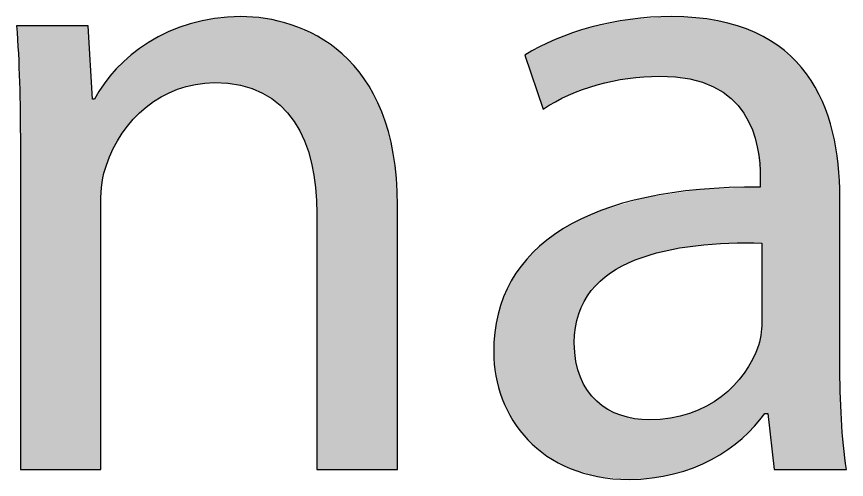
# Model space of a CAD drawing. Extents: x 0 to 360, y -268 to 0.
# Drawn here: x 247.218 to 249.934, y -177.433 to -175.919 of the extents above; entities that cross this region are included whole.
import ezdxf

# ---------------------------------------------------------------- set-up
doc = ezdxf.new("R2010")
doc.units = 0
doc.layers.add('LAYER_1', color=7, linetype='CONTINUOUS')

# ---------------------------------------------------------------- blocks, each defined once
blk = doc.blocks.new('*U266')
at = {"layer": 'LAYER_1', "color": 250}
for points in [[(247.803, -176.1405), (247.7861, -175.9422), (247.803, -175.9385)], [(247.8653, -176.135), (247.803, -175.9385), (247.8653, -175.9251)], [(247.8656, -176.135), (247.8653, -175.9251), (247.8656, -175.925)], [(247.8653, -176.135), (247.8653, -175.9251), (247.8656, -176.135)], [(247.9512, -176.1438), (247.8656, -175.925), (247.9512, -175.919)], [(247.8656, -176.135), (247.8656, -175.925), (247.9512, -176.1438)], [(247.9512, -176.1438), (247.9512, -175.919), (247.9521, -176.1442)], [(247.9521, -176.1442), (247.9512, -175.919), (247.9521, -175.919)], [(247.9521, -176.1442), (247.9521, -175.919), (248.0227, -176.1691)], [(248.0227, -176.1691), (248.0227, -175.9244), (248.0319, -176.1754)], [(248.0319, -176.1754), (248.0319, -175.9251), (248.0808, -176.209)], [(248.0808, -176.209), (248.0808, -175.9368), (248.1171, -176.2509)], [(247.2272, -176.1331), (247.2272, -175.949), (247.23, -176.3419)], [(247.7447, -176.1565), (247.7139, -175.9688), (247.7447, -175.9575)], [(247.7861, -176.1452), (247.7447, -175.9575), (247.7861, -175.9422)], [(248.1171, -176.2509), (248.1171, -175.9455), (248.1264, -176.2616)], [(248.1264, -176.2616), (248.1264, -175.9496), (248.1603, -176.3253)], [(248.1603, -176.3253), (248.1603, -175.9645), (248.1834, -176.3981)], [(247.6909, -176.1816), (247.6493, -176.0034), (247.6909, -175.9811)], [(247.7139, -176.1708), (247.6909, -175.9811), (247.7139, -175.9688)], [(248.1834, -176.3981), (248.1834, -175.9747), (248.1967, -176.4781)], [(248.1967, -176.4781), (248.1967, -175.9805), (248.2009, -176.5637)], [(247.6423, -176.2148), (247.5995, -176.0392), (247.6423, -176.0084)], [(247.6493, -176.21), (247.6423, -176.0084), (247.6493, -176.0034)], [(247.5926, -176.2635), (247.5631, -176.0719), (247.5926, -176.0442)], [(247.5995, -176.2548), (247.5926, -176.0442), (247.5995, -176.0392)], [(247.5631, -176.3006), (247.544, -176.0898), (247.5631, -176.0719)], [(247.5337, -176.351), (247.5119, -176.1289), (247.5337, -176.1024)], [(247.544, -176.3333), (247.5337, -176.1024), (247.544, -176.0898)], [(247.5119, -176.4047), (247.5039, -176.1386), (247.5119, -176.1289)], [(247.4932, -177.4002), (247.4726, -176.1889), (247.4932, -176.1557)], [(247.4979, -176.4618), (247.4932, -176.1557), (247.4979, -176.1482)], [(247.5039, -176.4372), (247.4979, -176.1482), (247.5039, -176.1386)]]:
    blk.add_solid(points, dxfattribs=at)
at = {"layer": 'LAYER_1', "color": 250, "extrusion": (0, 0, -1)}
for points in [[(-247.803, -176.1405), (-247.803, -175.9385), (-247.8653, -176.135)], [(-248.0227, -176.1691), (-247.9521, -175.919), (-248.0227, -175.9244)], [(-248.0319, -176.1754), (-248.0227, -175.9244), (-248.0319, -175.9251)], [(-248.0808, -176.209), (-248.0319, -175.9251), (-248.0808, -175.9368)], [(-248.1171, -176.2509), (-248.0808, -175.9368), (-248.1171, -175.9455)], [(-247.2272, -176.1331), (-247.2176, -175.949), (-247.2272, -175.949)], [(-247.23, -176.3419), (-247.2272, -175.949), (-247.23, -175.949)], [(-247.23, -177.4002), (-247.23, -175.949), (-247.4519, -177.4002)], [(-247.4519, -177.4002), (-247.23, -175.949), (-247.4519, -175.949)], [(-247.4519, -177.4002), (-247.4519, -175.949), (-247.4664, -177.4002)], [(-247.4664, -177.4002), (-247.4519, -175.949), (-247.4664, -176.1889)], [(-247.7447, -176.1565), (-247.7447, -175.9575), (-247.7861, -176.1452)], [(-247.7861, -176.1452), (-247.7861, -175.9422), (-247.803, -176.1405)], [(-248.1264, -176.2616), (-248.1171, -175.9455), (-248.1264, -175.9496)], [(-248.1603, -176.3253), (-248.1264, -175.9496), (-248.1603, -175.9645)], [(-248.1834, -176.3981), (-248.1603, -175.9645), (-248.1834, -175.9747)], [(-247.6909, -176.1816), (-247.6909, -175.9811), (-247.7139, -176.1708)], [(-247.7139, -176.1708), (-247.7139, -175.9688), (-247.7447, -176.1565)], [(-248.1967, -176.4781), (-248.1834, -175.9747), (-248.1967, -175.9805)], [(-248.2009, -176.5637), (-248.1967, -175.9805), (-248.2009, -175.9824)], [(-248.2009, -177.4002), (-248.2009, -175.9824), (-248.2027, -177.4002)], [(-248.2027, -177.4002), (-248.2009, -175.9824), (-248.2027, -175.9832)], [(-248.2027, -177.4002), (-248.2027, -175.9832), (-248.2839, -177.4002)], [(-248.2839, -177.4002), (-248.2027, -175.9832), (-248.2839, -176.0412)], [(-247.6423, -176.2148), (-247.6423, -176.0084), (-247.6493, -176.21)], [(-247.6493, -176.21), (-247.6493, -176.0034), (-247.6909, -176.1816)], [(-247.5926, -176.2635), (-247.5926, -176.0442), (-247.5995, -176.2548)], [(-247.5995, -176.2548), (-247.5995, -176.0392), (-247.6423, -176.2148)], [(-248.2839, -177.4002), (-248.2839, -176.0412), (-248.3212, -177.4002)], [(-248.3212, -177.4002), (-248.2839, -176.0412), (-248.3212, -176.0788)], [(-247.5631, -176.3006), (-247.5631, -176.0719), (-247.5926, -176.2635)], [(-247.5337, -176.351), (-247.5337, -176.1024), (-247.544, -176.3333)], [(-247.544, -176.3333), (-247.544, -176.0898), (-247.5631, -176.3006)], [(-248.3212, -177.4002), (-248.3212, -176.0788), (-248.3556, -177.4002)], [(-248.3556, -177.4002), (-248.3212, -176.0788), (-248.3556, -176.1225)], [(-247.5119, -176.4047), (-247.5119, -176.1289), (-247.5337, -176.351)], [(-248.3556, -177.4002), (-248.3556, -176.1225), (-248.3864, -177.4002)], [(-248.3864, -177.4002), (-248.3556, -176.1225), (-248.3864, -176.1729)], [(-247.4932, -176.5277), (-247.4932, -176.1557), (-247.4979, -176.4618)], [(-247.4979, -176.4618), (-247.4979, -176.1482), (-247.5039, -176.4372)], [(-247.5039, -176.4372), (-247.5039, -176.1386), (-247.5119, -176.4047)], [(-248.3864, -177.4002), (-248.3864, -176.1729), (-248.413, -177.4002)], [(-248.413, -177.4002), (-248.3864, -176.1729), (-248.413, -176.2302)], [(-247.4664, -177.4002), (-247.4664, -176.1889), (-247.4726, -177.4002)], [(-247.4726, -177.4002), (-247.4664, -176.1889), (-247.4726, -176.1889)], [(-247.4726, -177.4002), (-247.4726, -176.1889), (-247.4932, -177.4002)], [(-248.413, -177.4002), (-248.413, -176.2302), (-248.4347, -177.4002)], [(-248.4347, -177.4002), (-248.413, -176.2302), (-248.4347, -176.2949)], [(-248.4347, -177.4002), (-248.4347, -176.2949), (-248.451, -177.4002)], [(-248.451, -177.4002), (-248.4347, -176.2949), (-248.451, -176.3673)], [(-248.451, -177.4002), (-248.451, -176.3673), (-248.4612, -177.4002)], [(-248.4612, -177.4002), (-248.451, -176.3673), (-248.4612, -176.4477)], [(-248.4612, -177.4002), (-248.4612, -176.4477), (-248.4648, -177.4002)], [(-248.4648, -177.4002), (-248.4612, -176.4477), (-248.4648, -176.5367)]]:
    blk.add_solid(points, dxfattribs=at)
blk = doc.blocks.new('*U267')
at = {"layer": 'LAYER_1', "color": 250}
for points in [[(249.1956, -176.1261), (249.1622, -175.941), (249.1956, -175.9343)], [(249.2007, -176.125), (249.1956, -175.9343), (249.2007, -175.9333)], [(249.2193, -176.1211), (249.2007, -175.9333), (249.2193, -175.9295)], [(249.2234, -176.1208), (249.2193, -175.9295), (249.2234, -175.9287)], [(249.2264, -176.1206), (249.2234, -175.9287), (249.2264, -175.9281)], [(249.2412, -176.1196), (249.2264, -175.9281), (249.2412, -175.9271)], [(249.2431, -176.1195), (249.2412, -175.9271), (249.2431, -175.927)], [(249.2796, -176.1169), (249.2431, -175.927), (249.2796, -175.9245)], [(249.2888, -176.1163), (249.2796, -175.9245), (249.2888, -175.9239)], [(249.2895, -176.1163), (249.2888, -175.9239), (249.2895, -175.9239)], [(249.2987, -176.1156), (249.2895, -175.9239), (249.2987, -175.9232)], [(249.3226, -176.114), (249.2987, -175.9232), (249.3226, -175.9216)], [(249.3247, -176.1142), (249.3226, -175.9216), (249.3247, -175.9215)], [(249.3226, -176.114), (249.3226, -175.9216), (249.3247, -176.1142)], [(249.3374, -176.1153), (249.3247, -175.9215), (249.3374, -175.9206)], [(249.3247, -176.1142), (249.3247, -175.9215), (249.3374, -176.1153)], [(249.3583, -176.1171), (249.3374, -175.9206), (249.3583, -175.9192)], [(249.3374, -176.1153), (249.3374, -175.9206), (249.3583, -176.1171)], [(249.3619, -176.1174), (249.3583, -175.9192), (249.3619, -175.919)], [(249.3583, -176.1171), (249.3583, -175.9192), (249.3619, -176.1174)], [(249.3619, -176.1174), (249.3619, -175.919), (249.3689, -176.118)], [(249.3689, -176.118), (249.3689, -175.9193), (249.3883, -176.1197)], [(249.3883, -176.1197), (249.3883, -175.9201), (249.3902, -176.1198)], [(249.3902, -176.1198), (249.3902, -175.9202), (249.4205, -176.1224)], [(249.4205, -176.1224), (249.4205, -175.9215), (249.422, -176.1226)], [(249.422, -176.1226), (249.422, -175.9216), (249.4337, -176.1264)], [(249.4337, -176.1264), (249.4337, -175.9221), (249.4409, -176.1288)], [(249.4409, -176.1288), (249.4409, -175.9224), (249.4412, -176.1289)], [(249.4412, -176.1289), (249.4412, -175.9224), (249.449, -176.1315)], [(249.449, -176.1315), (249.449, -175.9236), (249.4541, -176.1332)], [(249.4541, -176.1332), (249.4541, -175.9243), (249.4758, -176.1404)], [(249.4758, -176.1404), (249.4758, -175.9273), (249.4928, -176.146)], [(249.4928, -176.146), (249.4928, -175.9297), (249.4994, -176.1482)], [(249.4994, -176.1482), (249.4994, -175.9307), (249.513, -176.1572)], [(249.513, -176.1572), (249.513, -175.9326), (249.5243, -176.1648)], [(249.5243, -176.1648), (249.5243, -175.9354), (249.546, -176.1793)], [(249.0635, -176.1619), (249.0582, -175.9674), (249.0635, -175.9656)], [(249.0646, -176.1615), (249.0635, -175.9656), (249.0646, -175.9652)], [(249.0741, -176.1581), (249.0646, -175.9652), (249.0741, -175.962)], [(249.0756, -176.1575), (249.0741, -175.962), (249.0756, -175.9615)], [(249.0867, -176.1536), (249.0756, -175.9615), (249.0867, -175.9577)], [(249.098, -176.1495), (249.0867, -175.9577), (249.098, -175.9538)], [(249.0992, -176.1491), (249.098, -175.9538), (249.0992, -175.9536)], [(249.1011, -176.1484), (249.0992, -175.9536), (249.1011, -175.9532)], [(249.1172, -176.1426), (249.1011, -175.9532), (249.1172, -175.95)], [(249.1186, -176.142), (249.1172, -175.95), (249.1186, -175.9497)], [(249.12, -176.1418), (249.1186, -175.9497), (249.12, -175.9494)], [(249.1282, -176.1401), (249.12, -175.9494), (249.1282, -175.9478)], [(249.1299, -176.1397), (249.1282, -175.9478), (249.1299, -175.9474)], [(249.1539, -176.1347), (249.1299, -175.9474), (249.1539, -175.9426)], [(249.1622, -176.133), (249.1539, -175.9426), (249.1622, -175.941)], [(249.546, -176.1793), (249.546, -175.9409), (249.5492, -176.1815)], [(249.5492, -176.1815), (249.5492, -175.9417), (249.5575, -176.1871)], [(249.5575, -176.1871), (249.5575, -175.9438), (249.5657, -176.1966)], [(249.5657, -176.1966), (249.5657, -175.9459), (249.5775, -176.2103)], [(249.5775, -176.2103), (249.5775, -175.9488), (249.5929, -176.2283)], [(249.5929, -176.2283), (249.5929, -175.9547), (249.599, -176.2353)], [(249.599, -176.2353), (249.599, -175.957), (249.6, -176.2373)], [(249.6, -176.2373), (249.6, -175.9574), (249.6265, -176.2893)], [(248.9815, -176.1998), (248.954, -176.0077), (248.9815, -175.9936)], [(249.0058, -176.1863), (248.9815, -175.9936), (249.0058, -175.9853)], [(249.0247, -176.1759), (249.0058, -175.9853), (249.0247, -175.9788)], [(249.0302, -176.1739), (249.0247, -175.9788), (249.0302, -175.977)], [(249.0435, -176.1691), (249.0302, -175.977), (249.0435, -175.9724)], [(249.0449, -176.1686), (249.0435, -175.9724), (249.0449, -175.972)], [(249.0473, -176.1678), (249.0449, -175.972), (249.0473, -175.9711)], [(249.0487, -176.1672), (249.0473, -175.9711), (249.0487, -175.9707)], [(249.055, -176.165), (249.0487, -175.9707), (249.055, -175.9685)], [(249.0582, -176.1638), (249.055, -175.9685), (249.0582, -175.9674)], [(249.6265, -176.2893), (249.6265, -175.9675), (249.6269, -176.2906)], [(249.6269, -176.2906), (249.6269, -175.9676), (249.6334, -176.3128)], [(249.6334, -176.3128), (249.6334, -175.9701), (249.6352, -176.3189)], [(249.6352, -176.3189), (249.6352, -175.9708), (249.6428, -176.345)], [(249.6428, -176.345), (249.6428, -175.9749), (249.6464, -176.3824)], [(249.6464, -176.3824), (249.6464, -175.9768), (249.6526, -176.4468)], [(249.6767, -177.2173), (249.6767, -175.9929), (249.6863, -177.3021)], [(248.9416, -176.2218), (248.908, -176.0314), (248.9416, -176.0141)], [(248.9536, -176.2152), (248.9416, -176.0141), (248.9536, -176.0079)], [(248.954, -176.2149), (248.9536, -176.0079), (248.954, -176.0077)], [(249.6863, -177.3021), (249.6863, -175.998), (249.6974, -177.4002)], [(248.8914, -176.0739), (248.8816, -176.0449), (248.8914, -176.0399)], [(248.908, -176.1227), (248.8914, -176.0399), (248.908, -176.0314)], [(248.8914, -176.0739), (248.8914, -176.0399), (248.908, -176.1227)], [(248.908, -176.1227), (248.908, -176.0314), (248.9416, -176.2218)], [(249.4928, -176.6647), (249.4758, -176.4838), (249.4928, -176.4831)], [(249.4994, -176.6642), (249.4928, -176.4831), (249.4994, -176.4828)], [(249.513, -176.6631), (249.4994, -176.4828), (249.513, -176.4823)], [(249.5243, -176.6623), (249.513, -176.4823), (249.5243, -176.4818)], [(249.546, -176.6607), (249.5243, -176.4818), (249.546, -176.481)], [(249.5492, -176.6604), (249.546, -176.481), (249.5492, -176.4809)], [(249.5575, -176.6604), (249.5492, -176.4809), (249.5575, -176.4805)], [(249.5657, -176.6603), (249.5575, -176.4805), (249.5657, -176.4802)], [(249.5775, -176.6602), (249.5657, -176.4802), (249.5775, -176.4797)], [(249.5929, -176.6601), (249.5775, -176.4797), (249.5929, -176.4791)], [(249.599, -176.6601), (249.5929, -176.4791), (249.599, -176.4789)], [(249.6, -176.6601), (249.599, -176.4789), (249.6, -176.4788)], [(249.6265, -176.6599), (249.6, -176.4788), (249.6265, -176.4778)], [(249.6269, -176.6599), (249.6265, -176.4778), (249.6269, -176.4778)], [(249.6334, -176.6598), (249.6269, -176.4778), (249.6334, -176.4775)], [(249.6352, -176.6598), (249.6334, -176.4775), (249.6352, -176.4774)], [(249.6428, -176.6598), (249.6352, -176.4774), (249.6428, -176.4771)], [(249.6464, -176.6598), (249.6428, -176.4771), (249.6464, -176.477)], [(249.6526, -176.6597), (249.6464, -176.477), (249.6526, -176.4767)], [(249.2796, -176.7023), (249.2431, -176.521), (249.2796, -176.5104)], [(249.2888, -176.6991), (249.2796, -176.5104), (249.2888, -176.509)], [(249.2895, -176.6989), (249.2888, -176.509), (249.2895, -176.5089)], [(249.2987, -176.6964), (249.2895, -176.5089), (249.2987, -176.5076)], [(249.3226, -176.6901), (249.2987, -176.5076), (249.3226, -176.5041)], [(249.3247, -176.6895), (249.3226, -176.5041), (249.3247, -176.5037)], [(249.3374, -176.6861), (249.3247, -176.5037), (249.3374, -176.5019)], [(249.3583, -176.682), (249.3374, -176.5019), (249.3583, -176.4988)], [(249.3619, -176.6813), (249.3583, -176.4988), (249.3619, -176.4983)], [(249.3689, -176.6799), (249.3619, -176.4983), (249.3689, -176.4972)], [(249.3883, -176.676), (249.3689, -176.4972), (249.3883, -176.4944)], [(249.3902, -176.6758), (249.3883, -176.4944), (249.3902, -176.4941)], [(249.4205, -176.6715), (249.3902, -176.4941), (249.4205, -176.4896)], [(249.422, -176.6712), (249.4205, -176.4896), (249.422, -176.4894)], [(249.4337, -176.6696), (249.422, -176.4894), (249.4337, -176.4877)], [(249.4409, -176.6686), (249.4337, -176.4877), (249.4409, -176.4866)], [(249.4412, -176.6685), (249.4409, -176.4866), (249.4412, -176.4866)], [(249.449, -176.6679), (249.4412, -176.4866), (249.449, -176.4854)], [(249.4541, -176.6676), (249.449, -176.4854), (249.4541, -176.4846)], [(249.4758, -176.6659), (249.4541, -176.4846), (249.4758, -176.4838)], [(249.1956, -176.7376), (249.1622, -176.5443), (249.1956, -176.5347)], [(249.2007, -176.7346), (249.1956, -176.5347), (249.2007, -176.5332)], [(249.2193, -176.726), (249.2007, -176.5332), (249.2193, -176.5278)], [(249.2234, -176.7242), (249.2193, -176.5278), (249.2234, -176.5266)], [(249.2264, -176.7228), (249.2234, -176.5266), (249.2264, -176.5258)], [(249.2412, -176.716), (249.2264, -176.5258), (249.2412, -176.5215)], [(249.2431, -176.7151), (249.2412, -176.5215), (249.2431, -176.521)], [(249.1172, -176.7964), (249.1011, -176.566), (249.1172, -176.5591)], [(249.1186, -176.7948), (249.1172, -176.5591), (249.1186, -176.5585)], [(249.12, -176.7933), (249.1186, -176.5585), (249.12, -176.5579)], [(249.1282, -176.7846), (249.12, -176.5579), (249.1282, -176.5544)], [(249.1299, -176.7832), (249.1282, -176.5544), (249.1299, -176.5536)], [(249.1539, -176.7643), (249.1299, -176.5536), (249.1539, -176.5467)], [(249.1622, -176.7576), (249.1539, -176.5467), (249.1622, -176.5443)], [(249.0473, -176.9363), (249.0449, -176.5925), (249.0473, -176.5911)], [(249.0487, -176.9304), (249.0473, -176.5911), (249.0487, -176.5903)], [(249.055, -176.9045), (249.0487, -176.5903), (249.055, -176.5869)], [(249.0582, -176.8912), (249.055, -176.5869), (249.0582, -176.5852)], [(249.0635, -176.8791), (249.0582, -176.5852), (249.0635, -176.5823)], [(249.0646, -176.8764), (249.0635, -176.5823), (249.0646, -176.5816)], [(249.0741, -176.8547), (249.0646, -176.5816), (249.0741, -176.5776)], [(249.0756, -176.8511), (249.0741, -176.5776), (249.0756, -176.5769)], [(249.0867, -176.8345), (249.0756, -176.5769), (249.0867, -176.5722)], [(249.098, -176.8174), (249.0867, -176.5722), (249.098, -176.5673)], [(249.0992, -176.8156), (249.098, -176.5673), (249.0992, -176.5668)], [(249.1011, -176.8136), (249.0992, -176.5668), (249.1011, -176.566)], [(249.0058, -177.3844), (248.9815, -176.6308), (249.0058, -176.6138)], [(249.0247, -177.3946), (249.0058, -176.6138), (249.0247, -176.6035)], [(249.0058, -177.3844), (249.0058, -176.6138), (249.0247, -177.3946)], [(249.0302, -177.3975), (249.0247, -176.6035), (249.0302, -176.6005)], [(249.0247, -177.3946), (249.0247, -176.6035), (249.0302, -177.3975)], [(249.0435, -177.4014), (249.0302, -176.6005), (249.0435, -176.5932)], [(249.0302, -177.3975), (249.0302, -176.6005), (249.0435, -177.4014)], [(249.0449, -176.9688), (249.0435, -176.5932), (249.0449, -176.5925)], [(248.9815, -177.3713), (248.954, -176.6499), (248.9815, -176.6308)], [(248.9815, -177.3713), (248.9815, -176.6308), (249.0058, -177.3844)], [(248.9416, -177.346), (248.908, -176.6906), (248.9416, -176.6608)], [(248.9536, -177.3562), (248.9416, -176.6608), (248.9536, -176.6502)], [(248.9416, -177.346), (248.9416, -176.6608), (248.9536, -177.3562)], [(248.954, -177.3566), (248.9536, -176.6502), (248.954, -176.6499)], [(248.9536, -177.3562), (248.9536, -176.6502), (248.954, -177.3566)], [(248.954, -177.3566), (248.954, -176.6499), (248.9815, -177.3713)], [(248.908, -177.3175), (248.8914, -176.7096), (248.908, -176.6906)], [(248.908, -177.3175), (248.908, -176.6906), (248.9416, -177.346)], [(248.8816, -177.2908), (248.8692, -176.7351), (248.8816, -176.7209)], [(248.8914, -177.3034), (248.8816, -176.7209), (248.8914, -176.7096)], [(248.8816, -177.2908), (248.8816, -176.7209), (248.8914, -177.3034)], [(248.8914, -177.3034), (248.8914, -176.7096), (248.908, -177.3175)], [(248.8692, -177.2747), (248.8427, -176.7753), (248.8692, -176.7351)], [(248.8692, -177.2747), (248.8692, -176.7351), (248.8816, -177.2908)], [(248.8427, -177.2405), (248.8372, -176.7836), (248.8427, -176.7753)], [(248.8427, -177.2405), (248.8427, -176.7753), (248.8692, -177.2747)], [(248.8372, -177.2294), (248.8121, -176.836), (248.8372, -176.7836)], [(248.8372, -177.2294), (248.8372, -176.7836), (248.8427, -177.2405)], [(248.8121, -177.179), (248.8077, -176.85), (248.8121, -176.836)], [(248.8121, -177.179), (248.8121, -176.836), (248.8372, -177.2294)], [(248.8077, -177.17), (248.7942, -176.8924), (248.8077, -176.85)], [(248.8077, -177.17), (248.8077, -176.85), (248.8121, -177.179)], [(248.7942, -177.1214), (248.7867, -176.9338), (248.7942, -176.8924)], [(248.7942, -177.1214), (248.7942, -176.8924), (248.8077, -177.17)], [(249.6581, -177.2284), (249.6556, -176.9512), (249.6581, -176.9115)], [(248.7867, -177.0946), (248.7833, -176.9525), (248.7867, -176.9338)], [(248.7867, -177.0946), (248.7867, -176.9338), (248.7942, -177.1214)], [(248.7833, -177.0569), (248.7796, -177.0164), (248.7833, -176.9525)], [(248.7833, -177.0569), (248.7833, -176.9525), (248.7867, -177.0946)], [(249.6526, -177.2353), (249.6464, -176.9954), (249.6526, -176.9657)], [(249.6556, -177.2315), (249.6526, -176.9657), (249.6556, -176.9512)], [(249.0435, -177.4014), (249.0435, -176.9864), (249.0449, -177.4018)], [(249.6464, -177.243), (249.6428, -177.0039), (249.6464, -176.9954)], [(249.0449, -177.4018), (249.0449, -177.0179), (249.0473, -177.4025)], [(249.6334, -177.2593), (249.6269, -177.0411), (249.6334, -177.0259)], [(249.6352, -177.257), (249.6334, -177.0259), (249.6352, -177.0217)], [(249.6428, -177.2475), (249.6352, -177.0217), (249.6428, -177.0039)], [(249.0473, -177.4025), (249.0473, -177.0364), (249.0487, -177.4029)], [(249.0487, -177.4029), (249.0487, -177.0472), (249.055, -177.4047)], [(249.6265, -177.2661), (249.6, -177.0852), (249.6265, -177.0418)], [(249.6269, -177.2657), (249.6265, -177.0418), (249.6269, -177.0411)], [(249.055, -177.4047), (249.055, -177.0743), (249.0582, -177.4057)], [(249.0582, -177.4057), (249.0582, -177.0837), (249.0635, -177.4072)], [(249.0635, -177.4072), (249.0635, -177.0992), (249.0646, -177.4076)], [(249.0646, -177.4076), (249.0646, -177.1017), (249.0741, -177.4103)], [(249.5929, -177.2991), (249.5775, -177.1122), (249.5929, -177.0937)], [(249.599, -177.2931), (249.5929, -177.0937), (249.599, -177.0864)], [(249.6, -177.2922), (249.599, -177.0864), (249.6, -177.0852)], [(249.0741, -177.4103), (249.0741, -177.1219), (249.0756, -177.4108)], [(249.0756, -177.4108), (249.0756, -177.1245), (249.0867, -177.414)], [(249.5575, -177.3267), (249.5492, -177.1409), (249.5575, -177.1336)], [(249.5657, -177.3203), (249.5575, -177.1336), (249.5657, -177.1263)], [(249.5775, -177.3111), (249.5657, -177.1263), (249.5775, -177.1122)], [(249.0867, -177.414), (249.0867, -177.1426), (249.098, -177.4173)], [(249.098, -177.4173), (249.098, -177.1571), (249.0992, -177.4177)], [(249.0992, -177.4177), (249.0992, -177.1587), (249.1011, -177.4182)], [(249.1011, -177.4182), (249.1011, -177.1611), (249.1172, -177.423)], [(249.546, -177.3357), (249.5243, -177.163), (249.546, -177.1438)], [(249.5492, -177.3331), (249.546, -177.1438), (249.5492, -177.1409)], [(249.1172, -177.423), (249.1172, -177.1776), (249.1186, -177.4234)], [(249.1186, -177.4234), (249.1186, -177.1787), (249.12, -177.4238)], [(249.12, -177.4238), (249.12, -177.1797), (249.1282, -177.4245)], [(249.1282, -177.4245), (249.1282, -177.1857), (249.1299, -177.4247)], [(249.1299, -177.4247), (249.1299, -177.1869), (249.1539, -177.4268)], [(249.4928, -177.3679), (249.4758, -177.1939), (249.4928, -177.1831)], [(249.4994, -177.3639), (249.4928, -177.1831), (249.4994, -177.1788)], [(249.513, -177.3557), (249.4994, -177.1788), (249.513, -177.1702)], [(249.5243, -177.3488), (249.513, -177.1702), (249.5243, -177.163)], [(249.1539, -177.4268), (249.1539, -177.2045), (249.1622, -177.4276)], [(249.1622, -177.4276), (249.1622, -177.2083), (249.1956, -177.4306)], [(249.4337, -177.3949), (249.422, -177.217), (249.4337, -177.2126)], [(249.4409, -177.3916), (249.4337, -177.2126), (249.4409, -177.2098)], [(249.4412, -177.3914), (249.4409, -177.2098), (249.4412, -177.2097)], [(249.449, -177.3879), (249.4412, -177.2097), (249.449, -177.2067)], [(249.4541, -177.3856), (249.449, -177.2067), (249.4541, -177.2043)], [(249.4758, -177.3757), (249.4541, -177.2043), (249.4758, -177.1939)], [(249.1956, -177.4306), (249.1956, -177.2234), (249.2007, -177.4311)], [(249.2007, -177.4311), (249.2007, -177.2247), (249.2193, -177.4327)], [(249.2193, -177.4327), (249.2193, -177.2292), (249.2234, -177.4331)], [(249.2987, -177.4285), (249.2895, -177.2383), (249.2987, -177.2379)], [(249.3226, -177.424), (249.2987, -177.2379), (249.3226, -177.237)], [(249.3247, -177.4236), (249.3226, -177.237), (249.3247, -177.2369)], [(249.3374, -177.4213), (249.3247, -177.2369), (249.3374, -177.2354)], [(249.3583, -177.4174), (249.3374, -177.2354), (249.3583, -177.2329)], [(249.3619, -177.4167), (249.3583, -177.2329), (249.3619, -177.2322)], [(249.3689, -177.4154), (249.3619, -177.2322), (249.3689, -177.2307)], [(249.3883, -177.4093), (249.3689, -177.2307), (249.3883, -177.2268)], [(249.3902, -177.4086), (249.3883, -177.2268), (249.3902, -177.2264)], [(249.4205, -177.3991), (249.3902, -177.2264), (249.4205, -177.2176)], [(249.422, -177.3986), (249.4205, -177.2176), (249.422, -177.217)]]:
    blk.add_solid(points, dxfattribs=at)
at = {"layer": 'LAYER_1', "color": 250, "extrusion": (0, 0, -1)}
for points in [[(-249.1956, -176.1261), (-249.1956, -175.9343), (-249.2007, -176.125)], [(-249.2007, -176.125), (-249.2007, -175.9333), (-249.2193, -176.1211)], [(-249.2193, -176.1211), (-249.2193, -175.9295), (-249.2234, -176.1208)], [(-249.2234, -176.1208), (-249.2234, -175.9287), (-249.2264, -176.1206)], [(-249.2264, -176.1206), (-249.2264, -175.9281), (-249.2412, -176.1196)], [(-249.2412, -176.1196), (-249.2412, -175.9271), (-249.2431, -176.1195)], [(-249.2431, -176.1195), (-249.2431, -175.927), (-249.2796, -176.1169)], [(-249.2796, -176.1169), (-249.2796, -175.9245), (-249.2888, -176.1163)], [(-249.2888, -176.1163), (-249.2888, -175.9239), (-249.2895, -176.1163)], [(-249.2895, -176.1163), (-249.2895, -175.9239), (-249.2987, -176.1156)], [(-249.2987, -176.1156), (-249.2987, -175.9232), (-249.3226, -176.114)], [(-249.3689, -176.118), (-249.3619, -175.919), (-249.3689, -175.9193)], [(-249.3883, -176.1197), (-249.3689, -175.9193), (-249.3883, -175.9201)], [(-249.3902, -176.1198), (-249.3883, -175.9201), (-249.3902, -175.9202)], [(-249.4205, -176.1224), (-249.3902, -175.9202), (-249.4205, -175.9215)], [(-249.422, -176.1226), (-249.4205, -175.9215), (-249.422, -175.9216)], [(-249.4337, -176.1264), (-249.422, -175.9216), (-249.4337, -175.9221)], [(-249.4409, -176.1288), (-249.4337, -175.9221), (-249.4409, -175.9224)], [(-249.4412, -176.1289), (-249.4409, -175.9224), (-249.4412, -175.9224)], [(-249.449, -176.1315), (-249.4412, -175.9224), (-249.449, -175.9236)], [(-249.4541, -176.1332), (-249.449, -175.9236), (-249.4541, -175.9243)], [(-249.4758, -176.1404), (-249.4541, -175.9243), (-249.4758, -175.9273)], [(-249.4928, -176.146), (-249.4758, -175.9273), (-249.4928, -175.9297)], [(-249.4994, -176.1482), (-249.4928, -175.9297), (-249.4994, -175.9307)], [(-249.513, -176.1572), (-249.4994, -175.9307), (-249.513, -175.9326)], [(-249.5243, -176.1648), (-249.513, -175.9326), (-249.5243, -175.9354)], [(-249.546, -176.1793), (-249.5243, -175.9354), (-249.546, -175.9409)], [(-249.0635, -176.1619), (-249.0635, -175.9656), (-249.0646, -176.1615)], [(-249.0646, -176.1615), (-249.0646, -175.9652), (-249.0741, -176.1581)], [(-249.0741, -176.1581), (-249.0741, -175.962), (-249.0756, -176.1575)], [(-249.0756, -176.1575), (-249.0756, -175.9615), (-249.0867, -176.1536)], [(-249.0867, -176.1536), (-249.0867, -175.9577), (-249.098, -176.1495)], [(-249.098, -176.1495), (-249.098, -175.9538), (-249.0992, -176.1491)], [(-249.0992, -176.1491), (-249.0992, -175.9536), (-249.1011, -176.1484)], [(-249.1011, -176.1484), (-249.1011, -175.9532), (-249.1172, -176.1426)], [(-249.1172, -176.1426), (-249.1172, -175.95), (-249.1186, -176.142)], [(-249.1186, -176.142), (-249.1186, -175.9497), (-249.12, -176.1418)], [(-249.12, -176.1418), (-249.12, -175.9494), (-249.1282, -176.1401)], [(-249.1282, -176.1401), (-249.1282, -175.9478), (-249.1299, -176.1397)], [(-249.1299, -176.1397), (-249.1299, -175.9474), (-249.1539, -176.1347)], [(-249.1539, -176.1347), (-249.1539, -175.9426), (-249.1622, -176.133)], [(-249.1622, -176.133), (-249.1622, -175.941), (-249.1956, -176.1261)], [(-249.5492, -176.1815), (-249.546, -175.9409), (-249.5492, -175.9417)], [(-249.5575, -176.1871), (-249.5492, -175.9417), (-249.5575, -175.9438)], [(-249.5657, -176.1966), (-249.5575, -175.9438), (-249.5657, -175.9459)], [(-249.5775, -176.2103), (-249.5657, -175.9459), (-249.5775, -175.9488)], [(-249.5929, -176.2283), (-249.5775, -175.9488), (-249.5929, -175.9547)], [(-249.599, -176.2353), (-249.5929, -175.9547), (-249.599, -175.957)], [(-249.6, -176.2373), (-249.599, -175.957), (-249.6, -175.9574)], [(-249.6265, -176.2893), (-249.6, -175.9574), (-249.6265, -175.9675)], [(-248.9815, -176.1998), (-248.9815, -175.9936), (-249.0058, -176.1863)], [(-249.0058, -176.1863), (-249.0058, -175.9853), (-249.0247, -176.1759)], [(-249.0247, -176.1759), (-249.0247, -175.9788), (-249.0302, -176.1739)], [(-249.0302, -176.1739), (-249.0302, -175.977), (-249.0435, -176.1691)], [(-249.0435, -176.1691), (-249.0435, -175.9724), (-249.0449, -176.1686)], [(-249.0449, -176.1686), (-249.0449, -175.972), (-249.0473, -176.1678)], [(-249.0473, -176.1678), (-249.0473, -175.9711), (-249.0487, -176.1672)], [(-249.0487, -176.1672), (-249.0487, -175.9707), (-249.055, -176.165)], [(-249.055, -176.165), (-249.055, -175.9685), (-249.0582, -176.1638)], [(-249.0582, -176.1638), (-249.0582, -175.9674), (-249.0635, -176.1619)], [(-249.6269, -176.2906), (-249.6265, -175.9675), (-249.6269, -175.9676)], [(-249.6334, -176.3128), (-249.6269, -175.9676), (-249.6334, -175.9701)], [(-249.6352, -176.3189), (-249.6334, -175.9701), (-249.6352, -175.9708)], [(-249.6428, -176.345), (-249.6352, -175.9708), (-249.6428, -175.9749)], [(-249.6464, -176.3824), (-249.6428, -175.9749), (-249.6464, -175.9768)], [(-249.6526, -176.4468), (-249.6464, -175.9768), (-249.6526, -175.9801)], [(-249.6526, -176.6597), (-249.6526, -175.9801), (-249.6556, -176.6597)], [(-249.6556, -176.6597), (-249.6526, -175.9801), (-249.6556, -175.9817)], [(-249.6556, -176.6597), (-249.6556, -175.9817), (-249.6581, -176.6597)], [(-249.6581, -176.6597), (-249.6556, -175.9817), (-249.6581, -175.983)], [(-249.6581, -177.2284), (-249.6581, -175.983), (-249.6671, -177.2173)], [(-249.6671, -177.2173), (-249.6581, -175.983), (-249.6671, -175.9878)], [(-249.6671, -177.2173), (-249.6671, -175.9878), (-249.6767, -177.2173)], [(-249.6767, -177.2173), (-249.6671, -175.9878), (-249.6767, -175.9929)], [(-249.6863, -177.3021), (-249.6767, -175.9929), (-249.6863, -175.998)], [(-248.9416, -176.2218), (-248.9416, -176.0141), (-248.9536, -176.2152)], [(-248.9536, -176.2152), (-248.9536, -176.0079), (-248.954, -176.2149)], [(-248.954, -176.2149), (-248.954, -176.0077), (-248.9815, -176.1998)], [(-249.6974, -177.4002), (-249.6863, -175.998), (-249.6974, -176.0059)], [(-249.6974, -177.4002), (-249.6974, -176.0059), (-249.7313, -177.4002)], [(-249.7313, -177.4002), (-249.6974, -176.0059), (-249.7313, -176.03)], [(-249.7313, -177.4002), (-249.7313, -176.03), (-249.7703, -177.4002)], [(-249.7703, -177.4002), (-249.7313, -176.03), (-249.7703, -176.0663)], [(-249.7703, -177.4002), (-249.7703, -176.0663), (-249.8039, -177.4002)], [(-249.8039, -177.4002), (-249.7703, -176.0663), (-249.8039, -176.1064)], [(-249.8039, -177.4002), (-249.8039, -176.1064), (-249.8557, -177.4002)], [(-249.8557, -177.4002), (-249.8039, -176.1064), (-249.8557, -176.1963)], [(-249.8557, -177.4002), (-249.8557, -176.1963), (-249.8894, -177.4002)], [(-249.8894, -177.4002), (-249.8557, -176.1963), (-249.8894, -176.2959)], [(-249.8894, -177.4002), (-249.8894, -176.2959), (-249.9076, -177.4002)], [(-249.9076, -177.4002), (-249.8894, -176.2959), (-249.9076, -176.4016)], [(-249.9076, -177.4002), (-249.9076, -176.4016), (-249.9131, -177.4002)], [(-249.9131, -177.4002), (-249.9076, -176.4016), (-249.9131, -176.5096)], [(-249.4928, -176.6647), (-249.4928, -176.4831), (-249.4994, -176.6642)], [(-249.4994, -176.6642), (-249.4994, -176.4828), (-249.513, -176.6631)], [(-249.513, -176.6631), (-249.513, -176.4823), (-249.5243, -176.6623)], [(-249.5243, -176.6623), (-249.5243, -176.4818), (-249.546, -176.6607)], [(-249.546, -176.6607), (-249.546, -176.481), (-249.5492, -176.6604)], [(-249.5492, -176.6604), (-249.5492, -176.4809), (-249.5575, -176.6604)], [(-249.5575, -176.6604), (-249.5575, -176.4805), (-249.5657, -176.6603)], [(-249.5657, -176.6603), (-249.5657, -176.4802), (-249.5775, -176.6602)], [(-249.5775, -176.6602), (-249.5775, -176.4797), (-249.5929, -176.6601)], [(-249.5929, -176.6601), (-249.5929, -176.4791), (-249.599, -176.6601)], [(-249.599, -176.6601), (-249.599, -176.4789), (-249.6, -176.6601)], [(-249.6, -176.6601), (-249.6, -176.4788), (-249.6265, -176.6599)], [(-249.6265, -176.6599), (-249.6265, -176.4778), (-249.6269, -176.6599)], [(-249.6269, -176.6599), (-249.6269, -176.4778), (-249.6334, -176.6598)], [(-249.6334, -176.6598), (-249.6334, -176.4775), (-249.6352, -176.6598)], [(-249.6352, -176.6598), (-249.6352, -176.4774), (-249.6428, -176.6598)], [(-249.6428, -176.6598), (-249.6428, -176.4771), (-249.6464, -176.6598)], [(-249.6464, -176.6598), (-249.6464, -176.477), (-249.6526, -176.6597)], [(-249.2796, -176.7023), (-249.2796, -176.5104), (-249.2888, -176.6991)], [(-249.2888, -176.6991), (-249.2888, -176.509), (-249.2895, -176.6989)], [(-249.2895, -176.6989), (-249.2895, -176.5089), (-249.2987, -176.6964)], [(-249.2987, -176.6964), (-249.2987, -176.5076), (-249.3226, -176.6901)], [(-249.3226, -176.6901), (-249.3226, -176.5041), (-249.3247, -176.6895)], [(-249.3247, -176.6895), (-249.3247, -176.5037), (-249.3374, -176.6861)], [(-249.3374, -176.6861), (-249.3374, -176.5019), (-249.3583, -176.682)], [(-249.3583, -176.682), (-249.3583, -176.4988), (-249.3619, -176.6813)], [(-249.3619, -176.6813), (-249.3619, -176.4983), (-249.3689, -176.6799)], [(-249.3689, -176.6799), (-249.3689, -176.4972), (-249.3883, -176.676)], [(-249.3883, -176.676), (-249.3883, -176.4944), (-249.3902, -176.6758)], [(-249.3902, -176.6758), (-249.3902, -176.4941), (-249.4205, -176.6715)], [(-249.4205, -176.6715), (-249.4205, -176.4896), (-249.422, -176.6712)], [(-249.422, -176.6712), (-249.422, -176.4894), (-249.4337, -176.6696)], [(-249.4337, -176.6696), (-249.4337, -176.4877), (-249.4409, -176.6686)], [(-249.4409, -176.6686), (-249.4409, -176.4866), (-249.4412, -176.6685)], [(-249.4412, -176.6685), (-249.4412, -176.4866), (-249.449, -176.6679)], [(-249.449, -176.6679), (-249.449, -176.4854), (-249.4541, -176.6676)], [(-249.4541, -176.6676), (-249.4541, -176.4846), (-249.4758, -176.6659)], [(-249.4758, -176.6659), (-249.4758, -176.4838), (-249.4928, -176.6647)], [(-249.1956, -176.7376), (-249.1956, -176.5347), (-249.2007, -176.7346)], [(-249.2007, -176.7346), (-249.2007, -176.5332), (-249.2193, -176.726)], [(-249.2193, -176.726), (-249.2193, -176.5278), (-249.2234, -176.7242)], [(-249.2234, -176.7242), (-249.2234, -176.5266), (-249.2264, -176.7228)], [(-249.2264, -176.7228), (-249.2264, -176.5258), (-249.2412, -176.716)], [(-249.2412, -176.716), (-249.2412, -176.5215), (-249.2431, -176.7151)], [(-249.2431, -176.7151), (-249.2431, -176.521), (-249.2796, -176.7023)], [(-249.1172, -176.7964), (-249.1172, -176.5591), (-249.1186, -176.7948)], [(-249.1186, -176.7948), (-249.1186, -176.5585), (-249.12, -176.7933)], [(-249.12, -176.7933), (-249.12, -176.5579), (-249.1282, -176.7846)], [(-249.1282, -176.7846), (-249.1282, -176.5544), (-249.1299, -176.7832)], [(-249.1299, -176.7832), (-249.1299, -176.5536), (-249.1539, -176.7643)], [(-249.1539, -176.7643), (-249.1539, -176.5467), (-249.1622, -176.7576)], [(-249.1622, -176.7576), (-249.1622, -176.5443), (-249.1956, -176.7376)], [(-249.0473, -176.9363), (-249.0473, -176.5911), (-249.0487, -176.9304)], [(-249.0487, -176.9304), (-249.0487, -176.5903), (-249.055, -176.9045)], [(-249.055, -176.9045), (-249.055, -176.5869), (-249.0582, -176.8912)], [(-249.0582, -176.8912), (-249.0582, -176.5852), (-249.0635, -176.8791)], [(-249.0635, -176.8791), (-249.0635, -176.5823), (-249.0646, -176.8764)], [(-249.0646, -176.8764), (-249.0646, -176.5816), (-249.0741, -176.8547)], [(-249.0741, -176.8547), (-249.0741, -176.5776), (-249.0756, -176.8511)], [(-249.0756, -176.8511), (-249.0756, -176.5769), (-249.0867, -176.8345)], [(-249.0867, -176.8345), (-249.0867, -176.5722), (-249.098, -176.8174)], [(-249.098, -176.8174), (-249.098, -176.5673), (-249.0992, -176.8156)], [(-249.0992, -176.8156), (-249.0992, -176.5668), (-249.1011, -176.8136)], [(-249.1011, -176.8136), (-249.1011, -176.566), (-249.1172, -176.7964)], [(-249.0435, -176.9864), (-249.0435, -176.5932), (-249.0449, -176.9688)], [(-249.0449, -176.9688), (-249.0449, -176.5925), (-249.0473, -176.9363)], [(-249.6526, -177.2353), (-249.6526, -176.9657), (-249.6556, -177.2315)], [(-249.6556, -177.2315), (-249.6556, -176.9512), (-249.6581, -177.2284)], [(-249.0449, -177.4018), (-249.0435, -176.9864), (-249.0449, -177.0179)], [(-249.6464, -177.243), (-249.6464, -176.9954), (-249.6526, -177.2353)], [(-249.0473, -177.4025), (-249.0449, -177.0179), (-249.0473, -177.0364)], [(-249.6334, -177.2593), (-249.6334, -177.0259), (-249.6352, -177.257)], [(-249.6352, -177.257), (-249.6352, -177.0217), (-249.6428, -177.2475)], [(-249.6428, -177.2475), (-249.6428, -177.0039), (-249.6464, -177.243)], [(-249.0487, -177.4029), (-249.0473, -177.0364), (-249.0487, -177.0472)], [(-249.055, -177.4047), (-249.0487, -177.0472), (-249.055, -177.0743)], [(-249.6265, -177.2661), (-249.6265, -177.0418), (-249.6269, -177.2657)], [(-249.6269, -177.2657), (-249.6269, -177.0411), (-249.6334, -177.2593)], [(-249.9131, -177.4002), (-249.9131, -177.0524), (-249.9181, -177.4002)], [(-249.9181, -177.4002), (-249.9131, -177.0524), (-249.9181, -177.2364)], [(-249.0582, -177.4057), (-249.055, -177.0743), (-249.0582, -177.0837)], [(-249.0635, -177.4072), (-249.0582, -177.0837), (-249.0635, -177.0992)], [(-249.0646, -177.4076), (-249.0635, -177.0992), (-249.0646, -177.1017)], [(-249.0741, -177.4103), (-249.0646, -177.1017), (-249.0741, -177.1219)], [(-249.5929, -177.2991), (-249.5929, -177.0937), (-249.599, -177.2931)], [(-249.599, -177.2931), (-249.599, -177.0864), (-249.6, -177.2922)], [(-249.6, -177.2922), (-249.6, -177.0852), (-249.6265, -177.2661)], [(-249.0756, -177.4108), (-249.0741, -177.1219), (-249.0756, -177.1245)], [(-249.0867, -177.414), (-249.0756, -177.1245), (-249.0867, -177.1426)], [(-249.5575, -177.3267), (-249.5575, -177.1336), (-249.5657, -177.3203)], [(-249.5657, -177.3203), (-249.5657, -177.1263), (-249.5775, -177.3111)], [(-249.5775, -177.3111), (-249.5775, -177.1122), (-249.5929, -177.2991)], [(-249.098, -177.4173), (-249.0867, -177.1426), (-249.098, -177.1571)], [(-249.0992, -177.4177), (-249.098, -177.1571), (-249.0992, -177.1587)], [(-249.1011, -177.4182), (-249.0992, -177.1587), (-249.1011, -177.1611)], [(-249.1172, -177.423), (-249.1011, -177.1611), (-249.1172, -177.1776)], [(-249.546, -177.3357), (-249.546, -177.1438), (-249.5492, -177.3331)], [(-249.5492, -177.3331), (-249.5492, -177.1409), (-249.5575, -177.3267)], [(-249.1186, -177.4234), (-249.1172, -177.1776), (-249.1186, -177.1787)], [(-249.12, -177.4238), (-249.1186, -177.1787), (-249.12, -177.1797)], [(-249.1282, -177.4245), (-249.12, -177.1797), (-249.1282, -177.1857)], [(-249.1299, -177.4247), (-249.1282, -177.1857), (-249.1299, -177.1869)], [(-249.1539, -177.4268), (-249.1299, -177.1869), (-249.1539, -177.2045)], [(-249.4928, -177.3679), (-249.4928, -177.1831), (-249.4994, -177.3639)], [(-249.4994, -177.3639), (-249.4994, -177.1788), (-249.513, -177.3557)], [(-249.513, -177.3557), (-249.513, -177.1702), (-249.5243, -177.3488)], [(-249.5243, -177.3488), (-249.5243, -177.163), (-249.546, -177.3357)], [(-249.1622, -177.4276), (-249.1539, -177.2045), (-249.1622, -177.2083)], [(-249.1956, -177.4306), (-249.1622, -177.2083), (-249.1956, -177.2234)], [(-249.4337, -177.3949), (-249.4337, -177.2126), (-249.4409, -177.3916)], [(-249.4409, -177.3916), (-249.4409, -177.2098), (-249.4412, -177.3914)], [(-249.4412, -177.3914), (-249.4412, -177.2097), (-249.449, -177.3879)], [(-249.449, -177.3879), (-249.449, -177.2067), (-249.4541, -177.3856)], [(-249.4541, -177.3856), (-249.4541, -177.2043), (-249.4758, -177.3757)], [(-249.4758, -177.3757), (-249.4758, -177.1939), (-249.4928, -177.3679)], [(-249.2007, -177.4311), (-249.1956, -177.2234), (-249.2007, -177.2247)], [(-249.2193, -177.4327), (-249.2007, -177.2247), (-249.2193, -177.2292)], [(-249.2234, -177.4331), (-249.2193, -177.2292), (-249.2234, -177.2302)], [(-249.2234, -177.4331), (-249.2234, -177.2302), (-249.2264, -177.4329)], [(-249.2264, -177.4329), (-249.2234, -177.2302), (-249.2264, -177.231)], [(-249.2264, -177.4329), (-249.2264, -177.231), (-249.2412, -177.432)], [(-249.2412, -177.432), (-249.2264, -177.231), (-249.2412, -177.2346)], [(-249.2412, -177.432), (-249.2412, -177.2346), (-249.2431, -177.4319)], [(-249.2431, -177.4319), (-249.2412, -177.2346), (-249.2431, -177.2347)], [(-249.2431, -177.4319), (-249.2431, -177.2347), (-249.2796, -177.4297)], [(-249.2796, -177.4297), (-249.2431, -177.2347), (-249.2796, -177.2375)], [(-249.2796, -177.4297), (-249.2796, -177.2375), (-249.2888, -177.4291)], [(-249.2888, -177.4291), (-249.2796, -177.2375), (-249.2888, -177.2382)], [(-249.2888, -177.4291), (-249.2888, -177.2382), (-249.2895, -177.4291)], [(-249.2895, -177.4291), (-249.2888, -177.2382), (-249.2895, -177.2383)], [(-249.2895, -177.4291), (-249.2895, -177.2383), (-249.2987, -177.4285)], [(-249.2987, -177.4285), (-249.2987, -177.2379), (-249.3226, -177.424)], [(-249.3226, -177.424), (-249.3226, -177.237), (-249.3247, -177.4236)], [(-249.3247, -177.4236), (-249.3247, -177.2369), (-249.3374, -177.4213)], [(-249.3374, -177.4213), (-249.3374, -177.2354), (-249.3583, -177.4174)], [(-249.3583, -177.4174), (-249.3583, -177.2329), (-249.3619, -177.4167)], [(-249.3619, -177.4167), (-249.3619, -177.2322), (-249.3689, -177.4154)], [(-249.3689, -177.4154), (-249.3689, -177.2307), (-249.3883, -177.4093)], [(-249.3883, -177.4093), (-249.3883, -177.2268), (-249.3902, -177.4086)], [(-249.3902, -177.4086), (-249.3902, -177.2264), (-249.4205, -177.3991)], [(-249.4205, -177.3991), (-249.4205, -177.2176), (-249.422, -177.3986)], [(-249.422, -177.3986), (-249.422, -177.217), (-249.4337, -177.3949)], [(-249.9181, -177.4002), (-249.9181, -177.2364), (-249.9344, -177.4002)]]:
    blk.add_solid(points, dxfattribs=at)
blk = doc.blocks.new('BLOCK_30')
at = {"layer": 'LAYER_1'}
for points, knots in [([(247.23, -176.3419), (247.23, -176.1889), (247.2266, -176.069), (247.2176, -175.949), (247.2176, -175.949), (247.4519, -175.949), (247.4519, -175.949), (247.4519, -175.949), (247.4664, -176.1889), (247.4664, -176.1889), (247.4664, -176.1889), (247.4726, -176.1889), (247.4726, -176.1889), (247.5442, -176.054), (247.7124, -175.919), (247.9521, -175.919), (248.1533, -175.919), (248.4648, -176.039), (248.4648, -176.5367), (248.4648, -176.5367), (248.4648, -177.4002), (248.4648, -177.4002), (248.4648, -177.4002), (248.2009, -177.4002), (248.2009, -177.4002), (248.2009, -177.4002), (248.2009, -176.5637), (248.2009, -176.5637), (248.2009, -176.3298), (248.1141, -176.135), (247.8653, -176.135), (247.6944, -176.135), (247.5594, -176.2578), (247.5119, -176.4047), (247.4994, -176.4378), (247.4932, -176.4828), (247.4932, -176.5277), (247.4932, -176.5277), (247.4932, -177.4002), (247.4932, -177.4002), (247.4932, -177.4002), (247.23, -177.4002), (247.23, -177.4002), (247.23, -177.4002), (247.23, -176.3419), (247.23, -176.3419)], [0, 0, 0, 0, 1, 1, 1, 2, 2, 2, 3, 3, 3, 4, 4, 4, 5, 5, 5, 6, 6, 6, 7, 7, 7, 8, 8, 8, 9, 9, 9, 10, 10, 10, 11, 11, 11, 12, 12, 12, 13, 13, 13, 14, 14, 14, 15, 15, 15, 15]), ([(249.9131, -177.0524), (249.9131, -177.1783), (249.9193, -177.3013), (249.9344, -177.4002), (249.9344, -177.4002), (249.6974, -177.4002), (249.6974, -177.4002), (249.6974, -177.4002), (249.6767, -177.2173), (249.6767, -177.2173), (249.6767, -177.2173), (249.6671, -177.2173), (249.6671, -177.2173), (249.5865, -177.3313), (249.4308, -177.4331), (249.2234, -177.4331), (248.9299, -177.4331), (248.7796, -177.2262), (248.7796, -177.0164), (248.7796, -176.6655), (249.0918, -176.4736), (249.6526, -176.4767), (249.6526, -176.4767), (249.6526, -176.4468), (249.6526, -176.4468), (249.6526, -176.3298), (249.6196, -176.1109), (249.3226, -176.114), (249.1848, -176.114), (249.0435, -176.1529), (248.9416, -176.2218), (248.9416, -176.2218), (248.8816, -176.0449), (248.8816, -176.0449), (249.0015, -175.97), (249.1786, -175.919), (249.3619, -175.919), (249.8056, -175.919), (249.9131, -176.2218), (249.9131, -176.5096), (249.9131, -176.5096), (249.9131, -177.0524), (249.9131, -177.0524)], [0, 0, 0, 0, 1, 1, 1, 2, 2, 2, 3, 3, 3, 4, 4, 4, 5, 5, 5, 6, 6, 6, 7, 7, 7, 8, 8, 8, 9, 9, 9, 10, 10, 10, 11, 11, 11, 12, 12, 12, 13, 13, 13, 14, 14, 14, 14]), ([(249.6581, -176.6597), (249.3708, -176.6536), (249.0435, -176.7046), (249.0435, -176.9864), (249.0435, -177.1604), (249.1579, -177.2383), (249.2895, -177.2383), (249.4818, -177.2383), (249.6044, -177.1184), (249.6464, -176.9954), (249.6554, -176.9654), (249.6581, -176.9355), (249.6581, -176.9115), (249.6581, -176.9115), (249.6581, -176.6597), (249.6581, -176.6597)], [0, 0, 0, 0, 1, 1, 1, 2, 2, 2, 3, 3, 3, 4, 4, 4, 5, 5, 5, 5])]:
    blk.add_open_spline(points, degree=3, knots=knots, dxfattribs=at)
at = {"layer": 'LAYER_1', "color": 250}
for name in ['*U266', '*U267']:
    blk.add_blockref(name, (0, 0), dxfattribs=at)
blk = doc.blocks.new('BLOCK_20')
at = {"layer": 'LAYER_1'}
blk.add_blockref('BLOCK_30', (0, 0), dxfattribs=at)
blk = doc.blocks.new('BLOCK_17')
at = {"layer": 'LAYER_1'}
blk.add_blockref('BLOCK_20', (0, 0), dxfattribs=at)

msp = doc.modelspace()

# ---------------------------------------------------------------- block references
at = {"layer": 'LAYER_1'}
msp.add_blockref('BLOCK_17', (0, 0), dxfattribs=at)

doc.saveas('drawing.dxf')
